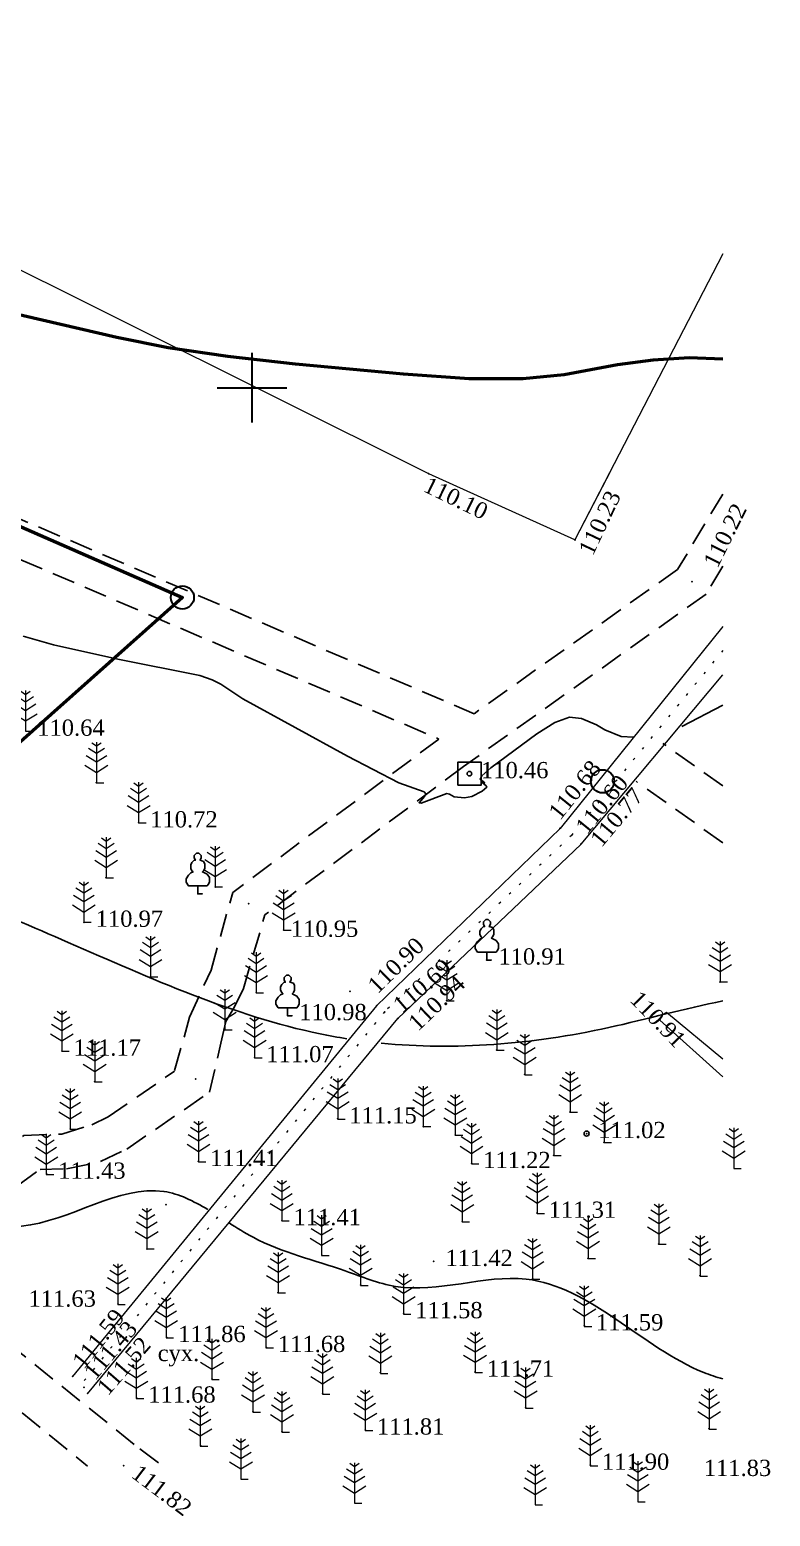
# Model space of a CAD drawing. Header units: millimetres. Extents: x 5405685 to 5405772.3, y 5525099.9 to 5525177.3.
# Drawn here: x 5405740.4 to 5405772.3, y 5525101.3 to 5525165.4 of the extents above; entities that cross this region are included whole.
import ezdxf
from ezdxf.enums import TextEntityAlignment as Align

# ---------------------------------------------------------------- set-up
doc = ezdxf.new("R2010")
doc.units = ezdxf.units.MM
doc.linetypes.add('DASHEDX2', pattern=[1.5, 1, -0.5])
doc.linetypes.add('HIDDEN', pattern=[0.5, 0, -0.5])
for name, color, linetype, lineweight in [('11900000', 1, 'Continuous', 30), ('82310000', 184, 'ЗаборДерПр', 20), ('ограждение', 7, 'ZABOR', 20), ('рельеф', 7, 'Continuous', 0), ('ТОЧКИ', 7, 'Continuous', 30)]:
    doc.layers.add(name, color=color, linetype=linetype, lineweight=lineweight)
for name, color, linetype in [('SC007', 7, 'Continuous'), ('горизонтали', 42, 'Continuous'), ('дороги', 7, 'Continuous'), ('Ділянки_Межі', 10, 'Continuous'), ('надписи', 7, 'Continuous'), ('отметки', 7, 'Continuous'), ('Растительность', 7, 'Continuous'), ('столбы', 7, 'Continuous')]:
    doc.layers.add(name, color=color, linetype=linetype)
doc.styles.get("Standard").update_dxf_attribs({"font": 'arial.ttf'})
doc.styles.add('times', font='times.ttf')
doc.linetypes.add('ZABOR', pattern='A,1,-0.1,[132,ltypeshp.shx,S=0.25,R=0,X=-0.1,Y=0],-0.4,1', length=2.5)
doc.linetypes.add('ЗаборДерПр', pattern='A,1,[130,ltypeshp.shx,S=0.25,R=0,X=0,Y=-0.25],1.5', length=2.5)
doc.linetypes.add('ЗаборПров', pattern='A,2.5,[130,ltypeshp.shx,S=0.4242,R=45,X=0.3,Y=-0.3],0.01,[130,ltypeshp.shx,S=0.4242,R=-45,X=-0.3,Y=-0.3],5,[130,ltypeshp.shx,S=0.4242,R=45,X=-0.3,Y=0.3],0.01,[130,ltypeshp.shx,S=0.4242,R=-45,X=0.3,Y=0.3],2.5', length=10.02)
doc.linetypes.add('канава 0', pattern='A,0.9,0,["|",Standard,S=0.25,R=0,X=0,Y=0],0.1', length=1)

# ---------------------------------------------------------------- blocks, each defined once
blk = doc.blocks.new('A$C51FE15A3')
at = {"layer": 'Растительность', "color": 94, "lineweight": 0}
for points in [[(-0.343, 1.489), (0, 1.267), (0.343, 1.489)], [(-0.201, 1.726), (0, 1.584), (0.201, 1.726)], [(0, 1.75), (0, 0), (0.319, 0)], [(-0.493, 0.753), (0, 0.444), (0.493, 0.753)], [(-0.447, 1.172), (0, 0.895), (0.447, 1.172)]]:
    blk.add_lwpolyline(points, dxfattribs=at)
blk = doc.blocks.new('A$C2ACB5305')
at = {"layer": 'Растительность'}
blk.add_lwpolyline([(0.2, 0), (0.2, 0), (0, 0), (0, 0.35), (-0.4, 0.35), (-0.5, 0.5), (-0.5, 0.65), (-0.4, 0.8), (-0.3, 0.9), (-0.2, 0.95), (-0.25, 1), (-0.3, 1.1), (-0.3, 1.25), (-0.25, 1.35), (-0.15, 1.45), (-0.1, 1.45), (-0.15, 1.55), (-0.15, 1.65), (-0.05, 1.75), (0.05, 1.75), (0.15, 1.65), (0.15, 1.55), (0.1, 1.45), (0.25, 1.4), (0.3, 1.3), (0.3, 1.1), (0.25, 1), (0.2, 0.95), (0.4, 0.85), (0.5, 0.7), (0.5, 0.5), (0.45, 0.4), (0.4, 0.35), (0, 0.35)], dxfattribs=at)
blk = doc.blocks.new('SYMBOL902')
at = {"layer": 'SC007'}
blk.add_lwpolyline([(-1.25, -1.25), (-1.25, 1.25), (1.25, 1.25), (1.25, -1.25)], close=True, dxfattribs=at)
blk.add_circle((0, 0), 0.25, dxfattribs=at)

msp = doc.modelspace()

# ---------------------------------------------------------------- linework, layer by layer
at = {"layer": '11900000', "color": 7}
for points in [[(5405750, 5525148.5, 0), (5405750, 5525151.5, 0)], [(5405750, 5525148.5, 0), (5405750, 5525151.5, 0)], [(5405748.5, 5525150, 0), (5405751.5, 5525150, 0)], [(5405748.5, 5525150, 0), (5405751.5, 5525150, 0)]]:
    msp.add_polyline3d(points, dxfattribs=at)
at = {"layer": '82310000', "color": 7, "elevation": 109.51}
msp.add_lwpolyline([(5405770.29, 5525155.769), (5405763.91, 5525143.44)], dxfattribs=at)
at = {"layer": 'горизонтали', "color": 32, "lineweight": 50}
msp.add_polyline3d([(5405770.29, 5525151.236, 110), (5405768.847, 5525151.282, 110), (5405767.287, 5525151.192, 110), (5405765.747, 5525150.982, 110), (5405763.457, 5525150.562, 110), (5405761.667, 5525150.382, 110), (5405759.357, 5525150.382, 110), (5405756.527, 5525150.582, 110), (5405751.877, 5525151.022, 110), (5405748.957, 5525151.342, 110), (5405746.387, 5525151.722, 110), (5405744.167, 5525152.162, 110), (5405739.337, 5525153.282, 110), (5405738.137, 5525153.592, 110), (5405737.507, 5525153.802, 110), (5405736.587, 5525154.202, 110), (5405733.387, 5525155.112, 110), (5405724.877, 5525157.332, 110), (5405723.667, 5525157.712, 110), (5405723.107, 5525157.962, 110), (5405720.88, 5525159.636, 110)], dxfattribs=at)
at = {"layer": 'горизонтали', "color": 32}
for points in [[(5405766.445, 5525134.928, 109.77), (5405765.916, 5525134.955, 110.135), (5405765.207, 5525135.252, 110.5), (5405764.847, 5525135.462, 110.5), (5405764.197, 5525135.742, 110.5), (5405763.687, 5525135.792, 110.5), (5405763.047, 5525135.572, 110.5), (5405762.267, 5525135.082, 110.5), (5405760.297, 5525133.612, 110.5), (5405759.907, 5525133.272, 110.5), (5405759.827, 5525133.122, 110.5), (5405760.027, 5525132.962, 110.5), (5405759.907, 5525132.992, 110.5), (5405760.097, 5525132.832, 110.5), (5405760.117, 5525132.772, 110.5), (5405759.917, 5525132.612, 110.5), (5405759.467, 5525132.382, 110.5), (5405759.157, 5525132.322, 110.5), (5405758.717, 5525132.362, 110.5), (5405758.517, 5525132.482, 110.5), (5405758.397, 5525132.502, 110.5), (5405757.287, 5525132.092, 110.5), (5405757.197, 5525132.102, 110.5), (5405757.437, 5525132.372, 110.5), (5405757.487, 5525132.492, 110.5), (5405757.417, 5525132.582, 110.5), (5405756.327, 5525132.962, 110.5), (5405754.117, 5525134.112, 110.5), (5405749.607, 5525136.592, 110.5), (5405748.647, 5525137.222, 110.5), (5405748.277, 5525137.412, 110.5), (5405747.747, 5525137.592, 110.5), (5405744.217, 5525138.292, 110.5), (5405741.447, 5525138.912, 110.5), (5405740.137, 5525139.292, 110.5)], [(5405770.29, 5525136.309, 110.5), (5405768.53, 5525135.399, 110.5)]]:
    msp.add_polyline3d(points, dxfattribs=at)
for points, knots in [([(5405754.079, 5525121.933), (5405753.697, 5525121.993), (5405749.577, 5525122.743), (5405742.571, 5525125.92), (5405732.24, 5525130.268), (5405720.867, 5525133.32), (5405710.85, 5525140.13), (5405697.553, 5525143.874), (5405697.043, 5525156.669), (5405690.06, 5525160.709), (5405687.546, 5525162.517)], [50.654359, 50.654359, 50.654359, 50.654359, 51.831951, 63.395984, 73.229426, 85.695254, 98.056517, 110.325842, 122.1396, 130.971621, 130.971621, 130.971621, 130.971621]), ([(5405687.546, 5525139.271), (5405689.119, 5525137.926), (5405694.29, 5525135.347), (5405700.485, 5525129.751), (5405707.53, 5525127.613), (5405712.16, 5525123.155), (5405714.208, 5525124.574), (5405716.219, 5525123.916), (5405718.389, 5525122.05), (5405723.062, 5525119.538), (5405728.777, 5525118.969), (5405734.344, 5525115.89), (5405739.893, 5525112.392), (5405744.991, 5525116.172), (5405747.473, 5525114.938), (5405748.093, 5525114.566)], [114.594151, 114.594151, 114.594151, 114.594151, 120.846627, 130.028893, 139.680741, 144.136834, 145.394523, 146.321009, 150.142365, 154.015644, 162.033534, 166.785942, 173.37784, 179.697916, 181.81455, 181.81455, 181.81455, 181.81455]), ([(5405770.29, 5525123.562), (5405768.668, 5525123.243), (5405763.646, 5525121.812), (5405758.757, 5525121.423), (5405755.569, 5525121.741)], [34.606025, 34.606025, 34.606025, 34.606025, 39.394141, 49.130595, 49.130595, 49.130595, 49.130595]), ([(5405749.007, 5525113.992), (5405749.348, 5525113.775), (5405750.947, 5525112.781), (5405753.405, 5525112.226), (5405757.212, 5525110.63), (5405763.089, 5525112.999), (5405767.046, 5525108.342), (5405770.012, 5525107.341), (5405770.29, 5525107.262)], [182.85278, 182.85278, 182.85278, 182.85278, 184.011101, 188.244876, 190.510807, 196.148641, 204.796202, 205.680642, 205.680642, 205.680642, 205.680642])]:
    msp.add_open_spline(points, degree=3, knots=knots, dxfattribs=at)
at = {"layer": 'дороги', "color": 7, "linetype": 'DASHEDX2'}
for points, elevation in [([(5405687.546, 5525165.434), (5405721.49, 5525152.274), (5405759.566, 5525135.946)], 112.445), ([(5405687.546, 5525163.723), (5405720.729, 5525150.864), (5405758.055, 5525134.852)], 112.445), ([(5405770.29, 5525132.833), (5405767.708, 5525134.663)], 111.1), ([(5405770.29, 5525130.381), (5405766.551, 5525133.032)], 111.1), ([(5405746.663, 5525120.555), (5405747.306, 5525122.855), (5405748.233, 5525124.892), (5405749.165, 5525128.239)], 111.07), ([(5405749.244, 5525123.312), (5405749.244, 5525123.312), (5405749.632, 5525124.102), (5405750.555, 5525127.279)], 111.07), ([(5405735.954, 5525111.64), (5405745.166, 5525104.248), (5405746.145, 5525103.503)], 111.534), ([(5405734.28, 5525110.545), (5405742.905, 5525103.503)], 111.534)]:
    msp.add_lwpolyline(points, dxfattribs=dict(at, elevation=elevation))
for points in [[(5405770.29, 5525145.415), (5405768.342, 5525142.167), (5405759.566, 5525135.946)], [(5405770.29, 5525142.305), (5405769.568, 5525141.101), (5405759.12, 5525133.673), (5405750.555, 5525127.279)], [(5405758.055, 5525134.852), (5405758.055, 5525134.852), (5405749.165, 5525128.239), (5405749.165, 5525128.239)], [(5405748.167, 5525119.627), (5405748.656, 5525121.735), (5405748.863, 5525122.675), (5405749.244, 5525123.312)], [(5405734.735, 5525112.882), (5405736.03, 5525114.144), (5405738.882, 5525116.841), (5405740.158, 5525117.758), (5405741.798, 5525117.82), (5405743.096, 5525118.226), (5405743.791, 5525118.561), (5405746.657, 5525120.535)], [(5405735.852, 5525111.736), (5405737.138, 5525112.99), (5405739.903, 5525115.604), (5405740.864, 5525116.296), (5405742.008, 5525116.322), (5405743.473, 5525116.632), (5405744.597, 5525117.173), (5405748.167, 5525119.627)]]:
    msp.add_lwpolyline(points, dxfattribs=at)
at = {"layer": 'Ділянки_Межі', "lineweight": 50}
msp.add_lwpolyline([(5405704.21, 5525132.034), (5405714.323, 5525155.263), (5405746.996, 5525140.958), (5405726.179, 5525122.416)], close=True, dxfattribs=at)
at = {"layer": 'ограждение', "color": 7, "linetype": 'ЗаборПров', "elevation": 109.33}
msp.add_lwpolyline([(5405765.478, 5525146.46), (5405763.915, 5525143.441), (5405757.614, 5525146.292), (5405737.706, 5525156.213), (5405725.18, 5525162.314)], dxfattribs=at)
at = {"layer": 'отметки', "color": 7}
for p in [(5405757.614, 5525146.292, 110.101), (5405763.915, 5525143.441, 110.228), (5405768.955, 5525141.634, 110.216), (5405743.294, 5525132.97, 110.708), (5405745.11, 5525131.242, 110.72), (5405763.275, 5525130.999, 110.684), (5405763.772, 5525130.696, 110.604), (5405764.179, 5525130.323, 110.774), (5405743.709, 5525128.872, 110.906), (5405748.411, 5525128.48, 110.813), (5405749.86, 5525127.759, 110.683), (5405742.759, 5525126.956, 110.967), (5405751.361, 5525126.613, 110.954), (5405760.117, 5525125.329, 110.907), (5405745.627, 5525124.604, 111.006), (5405770.168, 5525124.379, 110.919), (5405750.178, 5525123.912, 110.938), (5405754.225, 5525123.975, 110.988), (5405755.364, 5525123.351, 110.901), (5405755.711, 5525123.089, 110.687), (5405758.39, 5525123.574, 110.984), (5405767.671, 5525122.968, 110.913), (5405748.83, 5525122.322, 111.068), (5405751.534, 5525122.93, 110.983), (5405756.291, 5525122.808, 110.943), (5405741.805, 5525121.4, 111.165), (5405750.111, 5525121.117, 111.071), (5405760.548, 5525121.447, 110.991), (5405761.748, 5525120.402, 111.243), (5405743.222, 5525120.087, 111.132), (5405747.573, 5525120.194, 111.175), (5405753.692, 5525118.48, 111.145), (5405763.709, 5525118.779, 111.095), (5405742.167, 5525118.04, 111.338), (5405757.378, 5525118.147, 111.086), (5405764.419, 5525117.845, 111.023), (5405758.759, 5525117.779, 111.072), (5405765.176, 5525117.465, 111.028), (5405747.69, 5525116.64, 111.409), (5405759.461, 5525116.553, 111.22), (5405763, 5525116.899, 111.18), (5405741.141, 5525116.095, 111.428), (5405746.287, 5525114.78, 111.529), (5405751.285, 5525114.093, 111.409), (5405759.057, 5525114.044, 111.297), (5405762.285, 5525114.411, 111.313), (5405745.465, 5525112.87, 111.634), (5405767.527, 5525113.074, 111.219), (5405753.009, 5525112.597, 111.473), (5405757.833, 5525112.331, 111.425), (5405764.476, 5525112.465, 111.402), (5405762.092, 5525111.592, 111.494), (5405769.303, 5525111.712, 111.279), (5405751.125, 5525110.988, 111.617), (5405754.681, 5525111.312, 111.508), (5405744.226, 5525110.49, 111.677), (5405756.53, 5525110.079, 111.575), (5405764.32, 5525109.556, 111.595), (5405746.316, 5525109.053, 111.861), (5405750.612, 5525108.621, 111.68), (5405742.274, 5525107.38, 111.589), (5405748.28, 5525107.261, 111.699), (5405755.535, 5525107.527, 111.778), (5405759.615, 5525107.561, 111.713), (5405742.76, 5525106.908, 111.43), (5405742.915, 5525106.637, 111.518), (5405745.023, 5525106.442, 111.683), (5405753.038, 5525106.631, 111.774), (5405750.046, 5525105.855, 111.8), (5405761.792, 5525106.029, 111.778), (5405754.881, 5525105.063, 111.81), (5405769.69, 5525105.12, 111.616), (5405747.779, 5525104.387, 111.813), (5405751.297, 5525104.995, 111.818), (5405744.464, 5525103.526, 111.82), (5405764.575, 5525103.546, 111.898)]:
    msp.add_point(p, dxfattribs=at)
at = {"layer": 'рельеф', "color": 7, "linetype": 'канава 0'}
for points, elevation in [([(5405770.29, 5525139.701), (5405763.28, 5525131), (5405755.36, 5525123.35), (5405742.26, 5525107.37)], 109.77), ([(5405742.91, 5525106.62), (5405756.29, 5525122.8), (5405764.18, 5525130.32), (5405770.29, 5525137.627)], 111.52), ([(5405767.67, 5525122.96), (5405767.58, 5525122.738), (5405770.29, 5525120.294)], 111.35)]:
    msp.add_lwpolyline(points, dxfattribs=dict(at, elevation=elevation))
at = {"layer": 'рельеф', "color": 7, "linetype": 'HIDDEN', "lineweight": 0, "elevation": 109.45}
msp.add_lwpolyline([(5405770.29, 5525138.671), (5405763.77, 5525130.7), (5405755.71, 5525123.09), (5405742.628, 5525107.018)], dxfattribs=at)
at = {"layer": 'рельеф', "color": 7, "elevation": 111.35}
msp.add_lwpolyline([(5405767.58, 5525122.738), (5405767.67, 5525122.96), (5405767.856, 5525123.058)], dxfattribs=at)
at = {"layer": 'рельеф', "color": 7, "linetype": 'канава 0'}
msp.add_lwpolyline([(5405770.29, 5525121.055), (5405767.856, 5525123.058), (5405767.671, 5525122.968)], dxfattribs=at)
at = {"layer": 'столбы', "color": 7}
msp.add_circle((5405764.42, 5525117.84, 111.02), 0.11, dxfattribs=at)
at = {"layer": 'ТОЧКИ'}
for centre in [(5405746.996, 5525140.958), (5405765.105, 5525133.03)]:
    msp.add_circle(centre, 0.5, dxfattribs=at)

# ---------------------------------------------------------------- block references
at = {"layer": 'отметки', "color": 7, "xscale": 0.4, "yscale": 0.4, "zscale": 0.4}
msp.add_blockref('SYMBOL902', (5405759.37, 5525133.36, 110.46), dxfattribs=at)
at = {"layer": 'Растительность', "color": 7}
for name, p in [('A$C51FE15A3', (5405740.24, 5525135.193, 110.644)), ('A$C51FE15A3', (5405743.29, 5525132.97, 110.71)), ('A$C51FE15A3', (5405745.11, 5525131.24, 110.72)), ('A$C51FE15A3', (5405743.71, 5525128.87, 110.91)), ('A$C51FE15A3', (5405748.41, 5525128.48, 110.81)), ('A$C2ACB5305', (5405747.66, 5525128.177)), ('A$C51FE15A3', (5405742.75, 5525126.95, 110.97)), ('A$C51FE15A3', (5405751.361, 5525126.613, 110.954)), ('A$C2ACB5305', (5405760.12, 5525125.32, 110.91)), ('A$C51FE15A3', (5405745.62, 5525124.6, 111.01)), ('A$C51FE15A3', (5405750.17, 5525123.91, 110.94)), ('A$C51FE15A3', (5405770.17, 5525124.38, 110.92)), ('A$C51FE15A3', (5405758.39, 5525123.57, 110.98)), ('A$C2ACB5305', (5405751.53, 5525122.92, 110.98)), ('A$C51FE15A3', (5405748.82, 5525122.32, 111.07)), ('A$C51FE15A3', (5405741.8, 5525121.39, 111.17)), ('A$C51FE15A3', (5405760.55, 5525121.44, 110.99)), ('A$C51FE15A3', (5405750.11, 5525121.11, 111.07)), ('A$C51FE15A3', (5405743.22, 5525120.08, 111.13)), ('A$C51FE15A3', (5405761.75, 5525120.38, 111.24)), ('A$C51FE15A3', (5405763.71, 5525118.77, 111.1)), ('A$C51FE15A3', (5405742.16, 5525118.03, 111.34)), ('A$C51FE15A3', (5405753.69, 5525118.47, 111.15)), ('A$C51FE15A3', (5405757.38, 5525118.14, 111.09)), ('A$C51FE15A3', (5405758.76, 5525117.77, 111.07)), ('A$C51FE15A3', (5405765.18, 5525117.46, 111.03)), ('A$C51FE15A3', (5405763, 5525116.89, 111.18)), ('A$C51FE15A3', (5405741.13, 5525116.08, 111.43)), ('A$C51FE15A3', (5405747.69, 5525116.63, 111.41)), ('A$C51FE15A3', (5405759.46, 5525116.54, 111.22)), ('A$C51FE15A3', (5405770.76, 5525116.34, 111.2)), ('A$C51FE15A3', (5405762.29, 5525114.4, 111.31)), ('A$C51FE15A3', (5405751.28, 5525114.08, 111.41)), ('A$C51FE15A3', (5405759.06, 5525114.03, 111.3)), ('A$C51FE15A3', (5405767.53, 5525113.07, 111.22)), ('A$C51FE15A3', (5405745.46, 5525112.87, 111.63)), ('A$C51FE15A3', (5405753, 5525112.58, 111.47)), ('A$C51FE15A3', (5405764.48, 5525112.45, 111.4)), ('A$C51FE15A3', (5405769.31, 5525111.7, 111.28)), ('A$C51FE15A3', (5405751.12, 5525110.97, 111.62)), ('A$C51FE15A3', (5405754.68, 5525111.29, 111.51)), ('A$C51FE15A3', (5405762.09, 5525111.57, 111.5)), ('A$C51FE15A3', (5405744.21, 5525110.47, 111.68)), ('A$C51FE15A3', (5405756.53, 5525110.06, 111.58)), ('A$C51FE15A3', (5405746.3, 5525109.03, 111.86)), ('A$C51FE15A3', (5405764.32, 5525109.53, 111.6)), ('A$C51FE15A3', (5405750.6, 5525108.6, 111.68)), ('A$C51FE15A3', (5405748.27, 5525107.24, 111.7)), ('A$C51FE15A3', (5405755.53, 5525107.5, 111.78)), ('A$C51FE15A3', (5405759.61, 5525107.54, 111.71)), ('A$C51FE15A3', (5405753.03, 5525106.61, 111.78)), ('A$C51FE15A3', (5405745.01, 5525106.42, 111.68)), ('A$C51FE15A3', (5405750.04, 5525105.83, 111.8)), ('A$C51FE15A3', (5405761.79, 5525106, 111.78)), ('A$C51FE15A3', (5405751.29, 5525104.97, 111.82)), ('A$C51FE15A3', (5405754.88, 5525105.04, 111.81)), ('A$C51FE15A3', (5405769.7, 5525105.1, 111.62)), ('A$C51FE15A3', (5405747.77, 5525104.36, 111.81)), ('A$C51FE15A3', (5405764.58, 5525103.52, 111.9)), ('A$C51FE15A3', (5405749.52, 5525102.94, 111.88)), ('A$C51FE15A3', (5405754.41, 5525101.9, 111.94)), ('A$C51FE15A3', (5405762.2, 5525101.83, 111.89)), ('A$C51FE15A3', (5405766.63, 5525101.97, 111.91))]:
    msp.add_blockref(name, p, dxfattribs=at)

# ---------------------------------------------------------------- texts
at = {"layer": 'надписи', "color": 7, "style": 'times'}
msp.add_text('сух.', height=0.7, dxfattribs=at).set_placement((5405745.933, 5525108.73, 111.861), align=Align.TOP_LEFT)
at = {"layer": 'отметки', "color": 7, "style": 'times'}
for s, rotation, p in [('110.10', 334.14065, (5405757.631, 5525146.189, 110.101)), ('110.23', 64.74971, (5405764.045, 5525143.011, 110.228)), ('110.22', 63.40788, (5405769.42, 5525142.488, 110.216)), ('110.68', 51.14205, (5405762.72, 5525131.749, 110.684)), ('110.60', 50.87427, (5405763.882, 5525131.128, 110.604)), ('110.77', 50.098, (5405764.516, 5525130.59, 110.774)), ('110.90', 44.33495, (5405754.912, 5525124.334, 110.901)), ('110.69', 40.6086, (5405755.997, 5525123.534, 109.45)), ('110.94', 43.62457, (5405756.657, 5525122.724, 110.943)), ('110.91', 313.8888, (5405766.743, 5525124.066, 110.913)), ('111.59', 51.40401, (5405742.195, 5525108.083, 111.589)), ('111.43', 50.01194, (5405742.698, 5525107.612, 111.43)), ('111.52', 48.98336, (5405743.251, 5525106.959, 111.518)), ('111.82', 322.81075, (5405745.165, 5525103.622, 111.82))]:
    msp.add_text(s, height=0.7, rotation=rotation, dxfattribs=at).set_placement(p, align=Align.TOP_LEFT)
for s, p in [('110.64', (5405740.74, 5525135.693, 110.644)), ('110.46', (5405759.868, 5525133.863, 110.461)), ('110.72', (5405745.61, 5525131.742, 110.72)), ('110.97', (5405743.259, 5525127.456, 110.967)), ('110.95', (5405751.672, 5525127.025, 110.954)), ('110.91', (5405760.617, 5525125.829, 110.907)), ('110.98', (5405752.034, 5525123.43, 110.983)), ('111.17', (5405742.305, 5525121.9, 111.165)), ('111.07', (5405750.611, 5525121.617, 111.071)), ('111.15', (5405754.192, 5525118.98, 111.145)), ('111.02', (5405764.919, 5525118.345, 111.023)), ('111.43', (5405741.641, 5525116.595, 111.428)), ('111.41', (5405748.19, 5525117.14, 111.409)), ('111.22', (5405759.961, 5525117.053, 111.22)), ('111.31', (5405762.785, 5525114.911, 111.313)), ('111.41', (5405751.785, 5525114.593, 111.409)), ('111.42', (5405758.333, 5525112.831, 111.425)), ('111.63', (5405740.362, 5525111.079, 111.625)), ('111.58', (5405757.03, 5525110.579, 111.575)), ('111.86', (5405746.816, 5525109.553, 111.861)), ('111.59', (5405764.82, 5525110.056, 111.595)), ('111.68', (5405751.112, 5525109.121, 111.68)), ('111.71', (5405760.115, 5525108.061, 111.713)), ('111.68', (5405745.523, 5525106.942, 111.683)), ('111.81', (5405755.381, 5525105.563, 111.81)), ('111.90', (5405765.075, 5525104.046, 111.898)), ('111.83', (5405769.469, 5525103.778, 111.826))]:
    msp.add_text(s, height=0.7, dxfattribs=at).set_placement(p, align=Align.TOP_LEFT)

doc.saveas('drawing.dxf')
